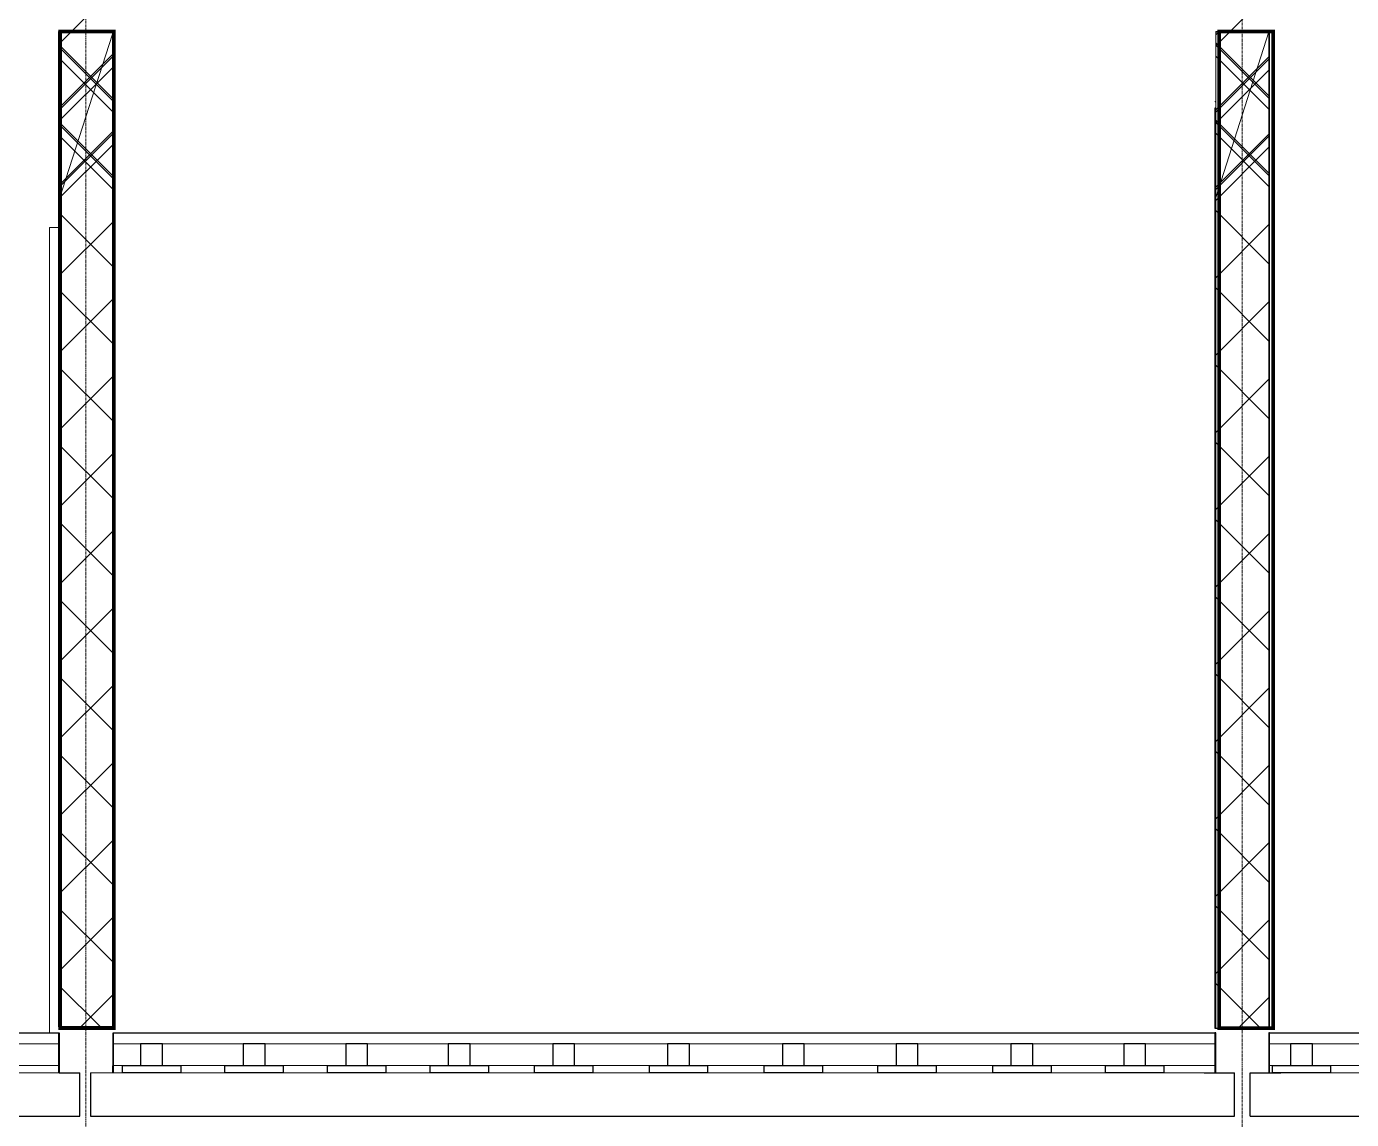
# Model space of a CAD drawing. Header units: inches. Extents: x -2431 to 214825, y 3 to 92804.
# Drawn here: x 164965 to 168603, y 14803 to 17803 of the extents above; entities that cross this region are included whole.
import ezdxf

# ---------------------------------------------------------------- set-up
doc = ezdxf.new("R2010")
doc.units = ezdxf.units.IN
doc.header["$MEASUREMENT"] = 0
doc.linetypes.add('Линия сетки', pattern=[22.225, 12.7, -3.175, 3.175, -3.175])
for name, color, linetype, lineweight in [('A-DOOR-FRAM', 250, 'Continuous', 18), ('A-WALL', 250, 'Continuous', 9), ('A-WALL-PATT', 250, 'Continuous', 25), ('S-GRID', 250, 'Continuous', 9)]:
    doc.layers.add(name, color=color, linetype=linetype, lineweight=lineweight)

msp = doc.modelspace()

# ---------------------------------------------------------------- linework, layer by layer
for p, q in [((165054.44773, 17788.99893), (165052.44773, 17788.99893)), ((165054.44773, 17788.99893), (165052.44773, 17788.99893)), ((165054.44773, 17788.99893), (165052.44773, 17788.99893)), ((165054.44773, 17788.99893), (165200.44773, 17788.99893)), ((165054.44773, 17788.99893), (165200.44773, 17788.99893)), ((165054.44773, 17788.99893), (165200.44773, 17788.99893)), ((165200.44773, 17788.99893), (165202.44773, 17788.99893)), ((165200.44773, 17788.99893), (165202.44773, 17788.99893)), ((165200.44773, 17788.99893), (165202.44773, 17788.99893)), ((168230.33062, 17788.99893), (168378.33062, 17788.99893)), ((168230.33062, 17788.99893), (168378.33062, 17788.99893)), ((168230.33062, 17788.99893), (168378.33062, 17788.99893)), ((163502.44773, 15040.74682), (165054.44773, 15040.74682)), ((163502.44773, 15040.74682), (165054.44773, 15040.74682)), ((165052.44773, 15040.74682), (165054.44773, 15040.74682)), ((165052.44773, 15040.74682), (165054.44773, 15040.74682)), ((165054.44773, 15040.74682), (165054.44773, 14930.74682)), ((165054.44773, 15040.74682), (165054.44773, 14930.74682)), ((165054.44773, 15040.74682), (165054.44773, 14930.74682)), ((165054.44773, 15040.74682), (165054.44773, 14930.74682)), ((165202.44773, 15040.74682), (168228.33062, 15040.74682)), ((165202.44773, 15040.74682), (168228.33062, 15040.74682)), ((165202.44773, 15040.74682), (165202.44773, 14930.74682)), ((165202.44773, 15040.74682), (165202.44773, 14930.74682)), ((165202.44773, 15040.74682), (168228.33062, 15040.74682)), ((165202.44773, 15040.74682), (168228.33062, 15040.74682)), ((165202.44773, 15040.74682), (165202.44773, 14930.74682)), ((165202.44773, 15040.74682), (165202.44773, 14930.74682)), ((168228.33062, 15053.20427), (168378.33062, 15053.20427)), ((168228.33062, 15053.20427), (168378.33062, 15053.20427)), ((168376.33062, 15040.74682), (171386.15309, 15040.74682)), ((168376.33062, 15040.74682), (171386.15309, 15040.74682)), ((168378.33062, 15040.74682), (171386.15309, 15040.74682)), ((168378.33062, 15040.74682), (171386.15309, 15040.74682)), ((165338.08299, 15010.74682), (165278.08299, 15010.74682)), ((165278.08299, 15010.74682), (165278.08299, 14950.74682)), ((165338.08299, 15010.74682), (165278.08299, 15010.74682)), ((165278.08299, 15010.74682), (165278.08299, 14950.74682)), ((165338.08299, 15010.74682), (165278.08299, 15010.74682)), ((165278.08299, 15010.74682), (165278.08299, 14950.74682)), ((165338.08299, 15010.74682), (165278.08299, 15010.74682)), ((165278.08299, 15010.74682), (165278.08299, 14950.74682)), ((165338.08299, 14950.74682), (165338.08299, 15010.74682)), ((165338.08299, 14950.74682), (165338.08299, 15010.74682)), ((165338.08299, 14950.74682), (165338.08299, 15010.74682)), ((165338.08299, 14950.74682), (165338.08299, 15010.74682)), ((165619.72401, 15010.74682), (165559.72401, 15010.74682)), ((165559.72401, 15010.74682), (165559.72401, 14950.74682)), ((165619.72401, 15010.74682), (165559.72401, 15010.74682)), ((165559.72401, 15010.74682), (165559.72401, 14950.74682)), ((165619.72401, 15010.74682), (165559.72401, 15010.74682)), ((165559.72401, 15010.74682), (165559.72401, 14950.74682)), ((165619.72401, 15010.74682), (165559.72401, 15010.74682)), ((165559.72401, 15010.74682), (165559.72401, 14950.74682)), ((165619.72401, 14950.74682), (165619.72401, 15010.74682)), ((165619.72401, 14950.74682), (165619.72401, 15010.74682)), ((165619.72401, 14950.74682), (165619.72401, 15010.74682)), ((165619.72401, 14950.74682), (165619.72401, 15010.74682)), ((165901.36502, 15010.74682), (165841.36502, 15010.74682)), ((165841.36502, 15010.74682), (165841.36502, 14950.74682)), ((165901.36502, 15010.74682), (165841.36502, 15010.74682)), ((165841.36502, 15010.74682), (165841.36502, 14950.74682)), ((165901.36502, 15010.74682), (165841.36502, 15010.74682)), ((165841.36502, 15010.74682), (165841.36502, 14950.74682)), ((165901.36502, 15010.74682), (165841.36502, 15010.74682)), ((165841.36502, 15010.74682), (165841.36502, 14950.74682)), ((165901.36502, 14950.74682), (165901.36502, 15010.74682)), ((165901.36502, 14950.74682), (165901.36502, 15010.74682)), ((165901.36502, 14950.74682), (165901.36502, 15010.74682)), ((165901.36502, 14950.74682), (165901.36502, 15010.74682)), ((166183.00604, 15010.74682), (166123.00604, 15010.74682)), ((166123.00604, 15010.74682), (166123.00604, 14950.74682)), ((166183.00604, 15010.74682), (166123.00604, 15010.74682)), ((166123.00604, 15010.74682), (166123.00604, 14950.74682)), ((166183.00604, 15010.74682), (166123.00604, 15010.74682)), ((166123.00604, 15010.74682), (166123.00604, 14950.74682)), ((166183.00604, 15010.74682), (166123.00604, 15010.74682)), ((166123.00604, 15010.74682), (166123.00604, 14950.74682)), ((166183.00604, 14950.74682), (166183.00604, 15010.74682)), ((166183.00604, 14950.74682), (166183.00604, 15010.74682)), ((166183.00604, 14950.74682), (166183.00604, 15010.74682)), ((166183.00604, 14950.74682), (166183.00604, 15010.74682)), ((166469.58875, 15010.74682), (166409.58875, 15010.74682)), ((166409.58875, 15010.74682), (166409.58875, 14950.74682)), ((166469.58875, 15010.74682), (166409.58875, 15010.74682)), ((166409.58875, 15010.74682), (166409.58875, 14950.74682)), ((166469.58875, 15010.74682), (166409.58875, 15010.74682)), ((166409.58875, 15010.74682), (166409.58875, 14950.74682)), ((166469.58875, 15010.74682), (166409.58875, 15010.74682)), ((166409.58875, 15010.74682), (166409.58875, 14950.74682)), ((166469.58875, 14950.74682), (166469.58875, 15010.74682)), ((166469.58875, 14950.74682), (166469.58875, 15010.74682)), ((166469.58875, 14950.74682), (166469.58875, 15010.74682)), ((166469.58875, 14950.74682), (166469.58875, 15010.74682)), ((166785.08875, 15010.74682), (166725.08875, 15010.74682)), ((166725.08875, 15010.74682), (166725.08875, 14950.74682)), ((166785.08875, 15010.74682), (166725.08875, 15010.74682)), ((166725.08875, 15010.74682), (166725.08875, 14950.74682)), ((166785.08875, 15010.74682), (166725.08875, 15010.74682)), ((166725.08875, 15010.74682), (166725.08875, 14950.74682)), ((166785.08875, 15010.74682), (166725.08875, 15010.74682)), ((166725.08875, 15010.74682), (166725.08875, 14950.74682)), ((166785.08875, 14950.74682), (166785.08875, 15010.74682)), ((166785.08875, 14950.74682), (166785.08875, 15010.74682)), ((166785.08875, 14950.74682), (166785.08875, 15010.74682)), ((166785.08875, 14950.74682), (166785.08875, 15010.74682)), ((167100.58875, 15010.74682), (167040.58875, 15010.74682)), ((167040.58875, 15010.74682), (167040.58875, 14950.74682)), ((167100.58875, 15010.74682), (167040.58875, 15010.74682)), ((167040.58875, 15010.74682), (167040.58875, 14950.74682)), ((167100.58875, 15010.74682), (167040.58875, 15010.74682)), ((167040.58875, 15010.74682), (167040.58875, 14950.74682)), ((167100.58875, 15010.74682), (167040.58875, 15010.74682)), ((167040.58875, 15010.74682), (167040.58875, 14950.74682)), ((167100.58875, 14950.74682), (167100.58875, 15010.74682)), ((167100.58875, 14950.74682), (167100.58875, 15010.74682)), ((167100.58875, 14950.74682), (167100.58875, 15010.74682)), ((167100.58875, 14950.74682), (167100.58875, 15010.74682)), ((167412.57437, 15010.74682), (167352.57437, 15010.74682)), ((167352.57437, 15010.74682), (167352.57437, 14950.74682)), ((167412.57437, 15010.74682), (167352.57437, 15010.74682)), ((167352.57437, 15010.74682), (167352.57437, 14950.74682)), ((167412.57437, 15010.74682), (167352.57437, 15010.74682)), ((167352.57437, 15010.74682), (167352.57437, 14950.74682)), ((167412.57437, 15010.74682), (167352.57437, 15010.74682)), ((167352.57437, 15010.74682), (167352.57437, 14950.74682)), ((167412.57437, 14950.74682), (167412.57437, 15010.74682)), ((167412.57437, 14950.74682), (167412.57437, 15010.74682)), ((167412.57437, 14950.74682), (167412.57437, 15010.74682)), ((167412.57437, 14950.74682), (167412.57437, 15010.74682)), ((167728.07437, 15010.74682), (167668.07437, 15010.74682)), ((167668.07437, 15010.74682), (167668.07437, 14950.74682)), ((167728.07437, 15010.74682), (167668.07437, 15010.74682)), ((167668.07437, 15010.74682), (167668.07437, 14950.74682)), ((167728.07437, 15010.74682), (167668.07437, 15010.74682)), ((167668.07437, 15010.74682), (167668.07437, 14950.74682)), ((167728.07437, 15010.74682), (167668.07437, 15010.74682)), ((167668.07437, 15010.74682), (167668.07437, 14950.74682)), ((167728.07437, 14950.74682), (167728.07437, 15010.74682)), ((167728.07437, 14950.74682), (167728.07437, 15010.74682)), ((167728.07437, 14950.74682), (167728.07437, 15010.74682)), ((167728.07437, 14950.74682), (167728.07437, 15010.74682)), ((168037.69634, 15010.74682), (167977.69634, 15010.74682)), ((167977.69634, 15010.74682), (167977.69634, 14950.74682)), ((168037.69634, 15010.74682), (167977.69634, 15010.74682)), ((167977.69634, 15010.74682), (167977.69634, 14950.74682)), ((168037.69634, 14950.74682), (168037.69634, 15010.74682)), ((168037.69634, 14950.74682), (168037.69634, 15010.74682)), ((168495.90546, 15010.74682), (168435.90546, 15010.74682)), ((168435.90546, 15010.74682), (168435.90546, 14950.74682)), ((168495.90546, 15010.74682), (168435.90546, 15010.74682)), ((168435.90546, 15010.74682), (168435.90546, 14950.74682)), ((168495.90546, 15010.74682), (168435.90546, 15010.74682)), ((168435.90546, 15010.74682), (168435.90546, 14950.74682)), ((168495.90546, 15010.74682), (168435.90546, 15010.74682)), ((168435.90546, 15010.74682), (168435.90546, 14950.74682)), ((168495.90546, 14950.74682), (168495.90546, 15010.74682)), ((168495.90546, 14950.74682), (168495.90546, 15010.74682)), ((168495.90546, 14950.74682), (168495.90546, 15010.74682)), ((168495.90546, 14950.74682), (168495.90546, 15010.74682)), ((165054.44773, 14930.74682), (165111.03553, 14930.74682)), ((165054.44773, 14930.74682), (165111.03553, 14930.74682)), ((165111.03553, 14811.36464), (165111.03553, 14930.74682)), ((165111.03553, 14811.36464), (165111.03553, 14930.74682)), ((165140.63904, 14930.74682), (165140.63904, 14811.36464)), ((165140.63904, 14930.74682), (165140.63904, 14811.36464)), ((165202.44773, 14930.74682), (165200.44773, 14930.74682)), ((165202.44773, 14930.74682), (165200.44773, 14930.74682)), ((165228.08299, 14950.74682), (165388.08299, 14950.74682)), ((165228.08299, 14930.74682), (165228.08299, 14950.74682)), ((165228.08299, 14950.74682), (165388.08299, 14950.74682)), ((165228.08299, 14930.74682), (165228.08299, 14950.74682)), ((165228.08299, 14950.74682), (165388.08299, 14950.74682)), ((165228.08299, 14930.74682), (165228.08299, 14950.74682)), ((165228.08299, 14950.74682), (165388.08299, 14950.74682)), ((165228.08299, 14930.74682), (165228.08299, 14950.74682)), ((165388.08299, 14930.74682), (165228.08299, 14930.74682)), ((165388.08299, 14930.74682), (165228.08299, 14930.74682)), ((165388.08299, 14930.74682), (165228.08299, 14930.74682)), ((165388.08299, 14930.74682), (165228.08299, 14930.74682)), ((165278.08299, 14950.74682), (165338.08299, 14950.74682)), ((165278.08299, 14950.74682), (165338.08299, 14950.74682)), ((165278.08299, 14950.74682), (165338.08299, 14950.74682)), ((165278.08299, 14950.74682), (165338.08299, 14950.74682)), ((165388.08299, 14950.74682), (165388.08299, 14930.74682)), ((165388.08299, 14950.74682), (165388.08299, 14930.74682)), ((165388.08299, 14950.74682), (165388.08299, 14930.74682)), ((165388.08299, 14950.74682), (165388.08299, 14930.74682)), ((165509.72401, 14950.74682), (165669.72401, 14950.74682)), ((165509.72401, 14930.74682), (165509.72401, 14950.74682)), ((165509.72401, 14950.74682), (165669.72401, 14950.74682)), ((165509.72401, 14930.74682), (165509.72401, 14950.74682)), ((165509.72401, 14950.74682), (165669.72401, 14950.74682)), ((165509.72401, 14930.74682), (165509.72401, 14950.74682)), ((165509.72401, 14950.74682), (165669.72401, 14950.74682)), ((165509.72401, 14930.74682), (165509.72401, 14950.74682)), ((165669.72401, 14930.74682), (165509.72401, 14930.74682)), ((165669.72401, 14930.74682), (165509.72401, 14930.74682)), ((165669.72401, 14930.74682), (165509.72401, 14930.74682)), ((165669.72401, 14930.74682), (165509.72401, 14930.74682)), ((165559.72401, 14950.74682), (165619.72401, 14950.74682)), ((165559.72401, 14950.74682), (165619.72401, 14950.74682)), ((165559.72401, 14950.74682), (165619.72401, 14950.74682)), ((165559.72401, 14950.74682), (165619.72401, 14950.74682)), ((165669.72401, 14950.74682), (165669.72401, 14930.74682)), ((165669.72401, 14950.74682), (165669.72401, 14930.74682)), ((165669.72401, 14950.74682), (165669.72401, 14930.74682)), ((165669.72401, 14950.74682), (165669.72401, 14930.74682)), ((165791.36502, 14950.74682), (165951.36502, 14950.74682)), ((165791.36502, 14930.74682), (165791.36502, 14950.74682)), ((165791.36502, 14950.74682), (165951.36502, 14950.74682)), ((165791.36502, 14930.74682), (165791.36502, 14950.74682)), ((165791.36502, 14950.74682), (165951.36502, 14950.74682)), ((165791.36502, 14930.74682), (165791.36502, 14950.74682)), ((165791.36502, 14950.74682), (165951.36502, 14950.74682)), ((165791.36502, 14930.74682), (165791.36502, 14950.74682)), ((165951.36502, 14930.74682), (165791.36502, 14930.74682)), ((165951.36502, 14930.74682), (165791.36502, 14930.74682)), ((165951.36502, 14930.74682), (165791.36502, 14930.74682)), ((165951.36502, 14930.74682), (165791.36502, 14930.74682)), ((165841.36502, 14950.74682), (165901.36502, 14950.74682)), ((165841.36502, 14950.74682), (165901.36502, 14950.74682)), ((165841.36502, 14950.74682), (165901.36502, 14950.74682)), ((165841.36502, 14950.74682), (165901.36502, 14950.74682)), ((165951.36502, 14950.74682), (165951.36502, 14930.74682)), ((165951.36502, 14950.74682), (165951.36502, 14930.74682)), ((165951.36502, 14950.74682), (165951.36502, 14930.74682)), ((165951.36502, 14950.74682), (165951.36502, 14930.74682)), ((166073.00604, 14950.74682), (166233.00604, 14950.74682)), ((166073.00604, 14930.74682), (166073.00604, 14950.74682)), ((166073.00604, 14950.74682), (166233.00604, 14950.74682)), ((166073.00604, 14930.74682), (166073.00604, 14950.74682)), ((166073.00604, 14950.74682), (166233.00604, 14950.74682)), ((166073.00604, 14930.74682), (166073.00604, 14950.74682)), ((166073.00604, 14950.74682), (166233.00604, 14950.74682)), ((166073.00604, 14930.74682), (166073.00604, 14950.74682)), ((166233.00604, 14930.74682), (166073.00604, 14930.74682)), ((166233.00604, 14930.74682), (166073.00604, 14930.74682)), ((166233.00604, 14930.74682), (166073.00604, 14930.74682)), ((166233.00604, 14930.74682), (166073.00604, 14930.74682)), ((166123.00604, 14950.74682), (166183.00604, 14950.74682)), ((166123.00604, 14950.74682), (166183.00604, 14950.74682)), ((166123.00604, 14950.74682), (166183.00604, 14950.74682)), ((166123.00604, 14950.74682), (166183.00604, 14950.74682)), ((166233.00604, 14950.74682), (166233.00604, 14930.74682)), ((166233.00604, 14950.74682), (166233.00604, 14930.74682)), ((166233.00604, 14950.74682), (166233.00604, 14930.74682)), ((166233.00604, 14950.74682), (166233.00604, 14930.74682)), ((166359.58875, 14950.74682), (166519.58875, 14950.74682)), ((166359.58875, 14930.74682), (166359.58875, 14950.74682)), ((166359.58875, 14950.74682), (166519.58875, 14950.74682)), ((166359.58875, 14930.74682), (166359.58875, 14950.74682)), ((166359.58875, 14950.74682), (166519.58875, 14950.74682)), ((166359.58875, 14930.74682), (166359.58875, 14950.74682)), ((166359.58875, 14950.74682), (166519.58875, 14950.74682)), ((166359.58875, 14930.74682), (166359.58875, 14950.74682)), ((166519.58875, 14930.74682), (166359.58875, 14930.74682)), ((166519.58875, 14930.74682), (166359.58875, 14930.74682)), ((166519.58875, 14930.74682), (166359.58875, 14930.74682)), ((166519.58875, 14930.74682), (166359.58875, 14930.74682)), ((166409.58875, 14950.74682), (166469.58875, 14950.74682)), ((166409.58875, 14950.74682), (166469.58875, 14950.74682)), ((166409.58875, 14950.74682), (166469.58875, 14950.74682)), ((166409.58875, 14950.74682), (166469.58875, 14950.74682)), ((166519.58875, 14950.74682), (166519.58875, 14930.74682)), ((166519.58875, 14950.74682), (166519.58875, 14930.74682)), ((166519.58875, 14950.74682), (166519.58875, 14930.74682)), ((166519.58875, 14950.74682), (166519.58875, 14930.74682)), ((166675.08875, 14950.74682), (166835.08875, 14950.74682)), ((166675.08875, 14930.74682), (166675.08875, 14950.74682)), ((166675.08875, 14950.74682), (166835.08875, 14950.74682)), ((166675.08875, 14930.74682), (166675.08875, 14950.74682)), ((166675.08875, 14950.74682), (166835.08875, 14950.74682)), ((166675.08875, 14930.74682), (166675.08875, 14950.74682)), ((166675.08875, 14950.74682), (166835.08875, 14950.74682)), ((166675.08875, 14930.74682), (166675.08875, 14950.74682)), ((166835.08875, 14930.74682), (166675.08875, 14930.74682)), ((166835.08875, 14930.74682), (166675.08875, 14930.74682)), ((166835.08875, 14930.74682), (166675.08875, 14930.74682)), ((166835.08875, 14930.74682), (166675.08875, 14930.74682)), ((166725.08875, 14950.74682), (166785.08875, 14950.74682)), ((166725.08875, 14950.74682), (166785.08875, 14950.74682)), ((166725.08875, 14950.74682), (166785.08875, 14950.74682)), ((166725.08875, 14950.74682), (166785.08875, 14950.74682)), ((166835.08875, 14950.74682), (166835.08875, 14930.74682)), ((166835.08875, 14950.74682), (166835.08875, 14930.74682)), ((166835.08875, 14950.74682), (166835.08875, 14930.74682)), ((166835.08875, 14950.74682), (166835.08875, 14930.74682)), ((166990.58875, 14950.74682), (167150.58875, 14950.74682)), ((166990.58875, 14930.74682), (166990.58875, 14950.74682)), ((166990.58875, 14950.74682), (167150.58875, 14950.74682)), ((166990.58875, 14930.74682), (166990.58875, 14950.74682)), ((166990.58875, 14950.74682), (167150.58875, 14950.74682)), ((166990.58875, 14930.74682), (166990.58875, 14950.74682)), ((166990.58875, 14950.74682), (167150.58875, 14950.74682)), ((166990.58875, 14930.74682), (166990.58875, 14950.74682)), ((167150.58875, 14930.74682), (166990.58875, 14930.74682)), ((167150.58875, 14930.74682), (166990.58875, 14930.74682)), ((167150.58875, 14930.74682), (166990.58875, 14930.74682)), ((167150.58875, 14930.74682), (166990.58875, 14930.74682)), ((167040.58875, 14950.74682), (167100.58875, 14950.74682)), ((167040.58875, 14950.74682), (167100.58875, 14950.74682)), ((167040.58875, 14950.74682), (167100.58875, 14950.74682)), ((167040.58875, 14950.74682), (167100.58875, 14950.74682)), ((167150.58875, 14950.74682), (167150.58875, 14930.74682)), ((167150.58875, 14950.74682), (167150.58875, 14930.74682)), ((167150.58875, 14950.74682), (167150.58875, 14930.74682)), ((167150.58875, 14950.74682), (167150.58875, 14930.74682)), ((167302.57437, 14950.74682), (167462.57437, 14950.74682)), ((167302.57437, 14930.74682), (167302.57437, 14950.74682)), ((167302.57437, 14950.74682), (167462.57437, 14950.74682)), ((167302.57437, 14930.74682), (167302.57437, 14950.74682)), ((167302.57437, 14950.74682), (167462.57437, 14950.74682)), ((167302.57437, 14930.74682), (167302.57437, 14950.74682)), ((167302.57437, 14950.74682), (167462.57437, 14950.74682)), ((167302.57437, 14930.74682), (167302.57437, 14950.74682)), ((167462.57437, 14930.74682), (167302.57437, 14930.74682)), ((167462.57437, 14930.74682), (167302.57437, 14930.74682)), ((167462.57437, 14930.74682), (167302.57437, 14930.74682)), ((167462.57437, 14930.74682), (167302.57437, 14930.74682)), ((167352.57437, 14950.74682), (167412.57437, 14950.74682)), ((167352.57437, 14950.74682), (167412.57437, 14950.74682)), ((167352.57437, 14950.74682), (167412.57437, 14950.74682)), ((167352.57437, 14950.74682), (167412.57437, 14950.74682)), ((167462.57437, 14950.74682), (167462.57437, 14930.74682)), ((167462.57437, 14950.74682), (167462.57437, 14930.74682)), ((167462.57437, 14950.74682), (167462.57437, 14930.74682)), ((167462.57437, 14950.74682), (167462.57437, 14930.74682)), ((167618.07437, 14950.74682), (167778.07437, 14950.74682)), ((167618.07437, 14930.74682), (167618.07437, 14950.74682)), ((167618.07437, 14950.74682), (167778.07437, 14950.74682)), ((167618.07437, 14930.74682), (167618.07437, 14950.74682)), ((167618.07437, 14950.74682), (167778.07437, 14950.74682)), ((167618.07437, 14930.74682), (167618.07437, 14950.74682)), ((167618.07437, 14950.74682), (167778.07437, 14950.74682)), ((167618.07437, 14930.74682), (167618.07437, 14950.74682)), ((167778.07437, 14930.74682), (167618.07437, 14930.74682)), ((167778.07437, 14930.74682), (167618.07437, 14930.74682)), ((167778.07437, 14930.74682), (167618.07437, 14930.74682)), ((167778.07437, 14930.74682), (167618.07437, 14930.74682)), ((167668.07437, 14950.74682), (167728.07437, 14950.74682)), ((167668.07437, 14950.74682), (167728.07437, 14950.74682)), ((167668.07437, 14950.74682), (167728.07437, 14950.74682)), ((167668.07437, 14950.74682), (167728.07437, 14950.74682)), ((167778.07437, 14950.74682), (167778.07437, 14930.74682)), ((167778.07437, 14950.74682), (167778.07437, 14930.74682)), ((167778.07437, 14950.74682), (167778.07437, 14930.74682)), ((167778.07437, 14950.74682), (167778.07437, 14930.74682)), ((167927.69634, 14950.74682), (168087.69634, 14950.74682)), ((167927.69634, 14930.74682), (167927.69634, 14950.74682)), ((167927.69634, 14950.74682), (168087.69634, 14950.74682)), ((167927.69634, 14930.74682), (167927.69634, 14950.74682)), ((167927.69634, 14950.74682), (168087.69634, 14950.74682)), ((167927.69634, 14930.74682), (167927.69634, 14950.74682)), ((167927.69634, 14950.74682), (168087.69634, 14950.74682)), ((167927.69634, 14930.74682), (167927.69634, 14950.74682)), ((168087.69634, 14930.74682), (167927.69634, 14930.74682)), ((168087.69634, 14930.74682), (167927.69634, 14930.74682)), ((168087.69634, 14930.74682), (167927.69634, 14930.74682)), ((168087.69634, 14930.74682), (167927.69634, 14930.74682)), ((167977.69634, 14950.74682), (168037.69634, 14950.74682)), ((167977.69634, 14950.74682), (168037.69634, 14950.74682)), ((168087.69634, 14950.74682), (168087.69634, 14930.74682)), ((168087.69634, 14950.74682), (168087.69634, 14930.74682)), ((168087.69634, 14950.74682), (168087.69634, 14930.74682)), ((168087.69634, 14950.74682), (168087.69634, 14930.74682)), ((168198.40761, 14930.74682), (168282.16107, 14930.74682)), ((168198.40761, 14930.74682), (168282.16107, 14930.74682)), ((168282.16107, 14811.36464), (168282.16107, 14930.74682)), ((168282.16107, 14811.36464), (168282.16107, 14930.74682)), ((168325.23347, 14930.74682), (168408.98692, 14930.74682)), ((168325.23347, 14811.36464), (168325.23347, 14930.74682)), ((168325.23347, 14930.74682), (168408.98692, 14930.74682)), ((168325.23347, 14811.36464), (168325.23347, 14930.74682)), ((168385.90546, 14950.74682), (168545.90546, 14950.74682)), ((168385.90546, 14930.74682), (168385.90546, 14950.74682)), ((168385.90546, 14950.74682), (168545.90546, 14950.74682)), ((168385.90546, 14930.74682), (168385.90546, 14950.74682)), ((168385.90546, 14950.74682), (168545.90546, 14950.74682)), ((168385.90546, 14930.74682), (168385.90546, 14950.74682)), ((168385.90546, 14950.74682), (168545.90546, 14950.74682)), ((168385.90546, 14930.74682), (168385.90546, 14950.74682)), ((168545.90546, 14930.74682), (168385.90546, 14930.74682)), ((168545.90546, 14930.74682), (168385.90546, 14930.74682)), ((168545.90546, 14930.74682), (168385.90546, 14930.74682)), ((168545.90546, 14930.74682), (168385.90546, 14930.74682)), ((168435.90546, 14950.74682), (168495.90546, 14950.74682)), ((168435.90546, 14950.74682), (168495.90546, 14950.74682)), ((168435.90546, 14950.74682), (168495.90546, 14950.74682)), ((168435.90546, 14950.74682), (168495.90546, 14950.74682)), ((168545.90546, 14950.74682), (168545.90546, 14930.74682)), ((168545.90546, 14950.74682), (168545.90546, 14930.74682)), ((168545.90546, 14950.74682), (168545.90546, 14930.74682)), ((168545.90546, 14950.74682), (168545.90546, 14930.74682)), ((163448.7328, 14811.36464), (165111.03553, 14811.36464)), ((163448.7328, 14811.36464), (165111.03553, 14811.36464)), ((165140.63904, 14811.36464), (168282.16107, 14811.36464)), ((165140.63904, 14811.36464), (168282.16107, 14811.36464)), ((168325.23347, 14811.36464), (174439.57652, 14811.36464)), ((168325.23347, 14811.36464), (174439.57652, 14811.36464))]:
    msp.add_line(p, q)
at = {"lineweight": 0}
for p, q in [((163502.44773, 15010.74682), (165054.44773, 15010.74682)), ((163502.44773, 15010.74682), (165054.44773, 15010.74682)), ((163502.44773, 15010.74682), (165054.44773, 15010.74682)), ((163502.44773, 15010.74682), (165054.44773, 15010.74682)), ((165202.44773, 15010.74682), (168228.33062, 15010.74682)), ((165202.44773, 15010.74682), (168228.33062, 15010.74682)), ((165202.44773, 15010.74682), (168228.33062, 15010.74682)), ((165202.44773, 15010.74682), (168228.33062, 15010.74682)), ((168378.33062, 15010.74682), (171386.15309, 15010.74682)), ((168378.33062, 15010.74682), (171386.15309, 15010.74682)), ((168378.33062, 15010.74682), (171386.15309, 15010.74682)), ((168378.33062, 15010.74682), (171386.15309, 15010.74682)), ((163500.44773, 14950.74682), (165054.44773, 14950.74682)), ((163500.44773, 14950.74682), (165054.44773, 14950.74682)), ((163500.44773, 14950.74682), (165054.44773, 14950.74682)), ((163500.44773, 14950.74682), (165054.44773, 14950.74682)), ((163502.44773, 14930.74682), (165054.44773, 14930.74682)), ((163502.44773, 14930.74682), (165054.44773, 14930.74682)), ((163502.44773, 14930.74682), (165054.44773, 14930.74682)), ((163502.44773, 14930.74682), (165054.44773, 14930.74682)), ((165140.63904, 14930.74682), (168228.33062, 14930.74682)), ((165140.63904, 14930.74682), (168228.33062, 14930.74682)), ((165202.44773, 14950.74682), (168230.33062, 14950.74682)), ((165202.44773, 14950.74682), (168230.33062, 14950.74682)), ((165202.44773, 14950.74682), (168230.33062, 14950.74682)), ((165202.44773, 14950.74682), (168230.33062, 14950.74682)), ((165202.44773, 14930.74682), (168228.33062, 14930.74682)), ((165202.44773, 14930.74682), (168228.33062, 14930.74682)), ((168378.33062, 14950.74682), (171388.15309, 14950.74682)), ((168378.33062, 14950.74682), (171388.15309, 14950.74682)), ((168378.33062, 14950.74682), (171388.15309, 14950.74682)), ((168378.33062, 14950.74682), (171388.15309, 14950.74682)), ((168378.33062, 14930.74682), (171386.15309, 14930.74682)), ((168378.33062, 14930.74682), (171386.15309, 14930.74682)), ((168378.33062, 14930.74682), (171386.15309, 14930.74682)), ((168378.33062, 14930.74682), (171386.15309, 14930.74682))]:
    msp.add_line(p, q, dxfattribs=at)
at = {"const_width": 10}
for points in [[(165204.77904, 15053.03327), (165056.77904, 15053.03327), (165056.77904, 17788.82794), (165204.77904, 17788.82794), (165204.77904, 15053.03327)], [(168387.88311, 15053.03327), (168239.88311, 15053.03327), (168239.88311, 17788.82794), (168387.88311, 17788.82794), (168387.88311, 15053.03327)]]:
    msp.add_lwpolyline(points, dxfattribs=at)
at = {"layer": 'A-DOOR-FRAM', "lineweight": 9}
for p, q in [((165027.44773, 15040.74682), (165027.44773, 17250.74682)), ((165027.44773, 17250.74682), (165052.44773, 17250.74682)), ((165027.44773, 15040.74682), (165027.44773, 17250.74682)), ((165027.44773, 17250.74682), (165052.44773, 17250.74682))]:
    msp.add_line(p, q, dxfattribs=at)
at = {"layer": 'A-WALL', "lineweight": 25}
for p, q in [((165052.44773, 17788.99893), (165052.44773, 15056.89904)), ((165052.44773, 17788.99893), (165052.44773, 15056.89904)), ((165052.44773, 17788.99893), (165052.44773, 15940.74682)), ((165052.44773, 17788.99893), (165052.44773, 15056.89904)), ((165052.44773, 17788.99893), (165052.44773, 15056.89904)), ((165052.44773, 17788.99893), (165052.44773, 15056.89904)), ((165052.44773, 17788.99893), (165052.44773, 15940.74682)), ((165052.44773, 17788.99893), (165052.44773, 15056.89904)), ((165202.44773, 15056.89904), (165202.44773, 17788.99893)), ((165202.44773, 15056.89904), (165202.44773, 17788.99893)), ((165202.44773, 15940.74682), (165202.44773, 17788.99893)), ((165202.44773, 15056.89904), (165202.44773, 17788.99893)), ((165202.44773, 15056.89904), (165202.44773, 17788.99893)), ((165202.44773, 15056.89904), (165202.44773, 17788.99893)), ((165202.44773, 15940.74682), (165202.44773, 17788.99893)), ((165202.44773, 15056.89904), (165202.44773, 17788.99893)), ((168378.33062, 15053.20427), (168378.33062, 17788.99893)), ((168378.33062, 15053.20427), (168378.33062, 17788.99893)), ((168378.33062, 15940.74682), (168378.33062, 17788.99893)), ((168378.33062, 15053.20427), (168378.33062, 17788.99893)), ((168378.33062, 15053.20427), (168378.33062, 17788.99893)), ((168378.33062, 15053.20427), (168378.33062, 17788.99893)), ((168378.33062, 15940.74682), (168378.33062, 17788.99893)), ((168378.33062, 15053.20427), (168378.33062, 17788.99893)), ((168228.33062, 17578.33928), (168228.33062, 15053.20427)), ((168228.33062, 17578.33928), (168228.33062, 15053.20427)), ((168228.33062, 17578.33928), (168228.33062, 15940.74682)), ((168228.33062, 17578.33928), (168228.33062, 15053.20427)), ((168228.33062, 17578.33928), (168228.33062, 15053.20427)), ((168228.33062, 17578.33928), (168228.33062, 15053.20427)), ((168228.33062, 17578.33928), (168228.33062, 15940.74682)), ((168228.33062, 17578.33928), (168228.33062, 15053.20427)), ((165202.44773, 15056.89904), (165052.44773, 15056.89904)), ((165202.44773, 15056.89904), (165052.44773, 15056.89904)), ((165052.44773, 15040.74682), (165052.44773, 14930.74682)), ((165052.44773, 15040.74682), (165052.44773, 14930.74682)), ((165052.44773, 15040.74682), (165052.44773, 14930.74682)), ((165052.44773, 15040.74682), (165052.44773, 14930.74682)), ((165052.44773, 15040.74682), (165052.44773, 14930.74682)), ((165052.44773, 15040.74682), (165052.44773, 14930.74682)), ((165202.44773, 14930.74682), (165202.44773, 15040.74682)), ((165202.44773, 14930.74682), (165202.44773, 15040.74682)), ((165202.44773, 14930.74682), (165202.44773, 15040.74682)), ((165202.44773, 14930.74682), (165202.44773, 15040.74682)), ((165202.44773, 14930.74682), (165202.44773, 15040.74682)), ((165202.44773, 14930.74682), (165202.44773, 15040.74682)), ((168230.33062, 15040.74682), (168228.33062, 15040.74682)), ((168228.33062, 15040.74682), (168228.33062, 14930.74682)), ((168228.33062, 15040.74682), (168228.33062, 14930.74682)), ((168228.33062, 15040.74682), (168228.33062, 14930.74682)), ((168230.33062, 15040.74682), (168228.33062, 15040.74682)), ((168228.33062, 15040.74682), (168228.33062, 14930.74682)), ((168228.33062, 15040.74682), (168228.33062, 14930.74682)), ((168228.33062, 15040.74682), (168228.33062, 14930.74682)), ((168378.33062, 15040.74682), (168376.33062, 15040.74682)), ((168378.33062, 15040.74682), (168376.33062, 15040.74682)), ((168378.33062, 14930.74682), (168378.33062, 15040.74682)), ((168378.33062, 14930.74682), (168378.33062, 15040.74682)), ((168378.33062, 14930.74682), (168378.33062, 15040.74682)), ((168378.33062, 14930.74682), (168378.33062, 15040.74682)), ((168378.33062, 14930.74682), (168378.33062, 15040.74682)), ((168378.33062, 14930.74682), (168378.33062, 15040.74682))]:
    msp.add_line(p, q, dxfattribs=at)
at = {"layer": 'A-WALL'}
for p, q in [((165054.44773, 17791.80275), (165054.44773, 15056.89904)), ((165054.44773, 17791.80275), (165054.44773, 15940.74682)), ((165054.44773, 17791.80275), (165054.44773, 15056.89904)), ((165054.44773, 17791.80275), (165054.44773, 15940.74682)), ((165054.44773, 17788.99893), (165054.44773, 15056.89904)), ((165054.44773, 17788.99893), (165054.44773, 15056.89904)), ((165200.44773, 17788.99893), (165200.44773, 15056.89904)), ((165200.44773, 17788.99893), (165200.44773, 15056.89904)), ((165200.44773, 17788.99893), (165200.44773, 15940.74682)), ((165200.44773, 17788.99893), (165200.44773, 15056.89904)), ((165200.44773, 17788.99893), (165200.44773, 15056.89904)), ((165200.44773, 17788.99893), (165200.44773, 15056.89904)), ((165200.44773, 17788.99893), (165200.44773, 15940.74682)), ((165200.44773, 17788.99893), (165200.44773, 15056.89904)), ((168230.33062, 17788.99893), (168230.33062, 15053.20427)), ((168230.33062, 17788.99893), (168230.33062, 15053.20427)), ((168230.33062, 17788.99893), (168230.33062, 15940.74682)), ((168230.33062, 17788.99893), (168230.33062, 15053.20427)), ((168230.33062, 17788.99893), (168230.33062, 15053.20427)), ((168230.33062, 17788.99893), (168230.33062, 15053.20427)), ((168230.33062, 17788.99893), (168230.33062, 15940.74682)), ((168230.33062, 17788.99893), (168230.33062, 15053.20427)), ((168376.33062, 17788.99893), (168376.33062, 15053.20427)), ((168376.33062, 17788.99893), (168376.33062, 15053.20427)), ((168376.33062, 17788.99893), (168376.33062, 15940.74682)), ((168376.33062, 17788.99893), (168376.33062, 15053.20427)), ((168376.33062, 17788.99893), (168376.33062, 15053.20427)), ((168376.33062, 17788.99893), (168376.33062, 15053.20427)), ((168376.33062, 17788.99893), (168376.33062, 15940.74682)), ((168376.33062, 17788.99893), (168376.33062, 15053.20427)), ((165054.44773, 15040.74682), (165054.44773, 14930.74682)), ((165054.44773, 15040.74682), (165054.44773, 14930.74682)), ((165054.44773, 15040.74682), (165054.44773, 14930.74682)), ((165054.44773, 15040.74682), (165054.44773, 14930.74682)), ((165054.44773, 15040.74682), (165054.44773, 14930.74682)), ((165054.44773, 15040.74682), (165054.44773, 14930.74682)), ((168230.33062, 15040.74682), (168230.33062, 14930.74682)), ((168230.33062, 15040.74682), (168230.33062, 14930.74682)), ((168230.33062, 15040.74682), (168230.33062, 14930.74682)), ((168230.33062, 15040.74682), (168230.33062, 14930.74682)), ((168230.33062, 15040.74682), (168230.33062, 14930.74682)), ((168230.33062, 15040.74682), (168230.33062, 14930.74682)), ((168376.33062, 15040.74682), (168376.33062, 14930.74682)), ((168376.33062, 15040.74682), (168376.33062, 14930.74682)), ((168376.33062, 15040.74682), (168376.33062, 14930.74682)), ((168376.33062, 15040.74682), (168376.33062, 14930.74682)), ((168376.33062, 15040.74682), (168376.33062, 14930.74682)), ((168376.33062, 15040.74682), (168376.33062, 14930.74682)), ((165200.44773, 14948.82244), (165200.44773, 14930.74682)), ((165200.44773, 14948.82244), (165200.44773, 14930.74682)), ((165200.44773, 14948.82244), (165200.44773, 14930.74682)), ((165200.44773, 14948.82244), (165200.44773, 14930.74682))]:
    msp.add_line(p, q, dxfattribs=at)
at = {"layer": 'A-WALL-PATT', "linetype": 'Continuous', "lineweight": 9}
for p, q in [((165054.44773, 17755.40665), (165200.44773, 17901.40665)), ((165054.44773, 17755.40665), (165200.44773, 17901.40665)), ((168230.33062, 17749.30903), (168376.33062, 17895.30903)), ((168230.33062, 17749.30903), (168376.33062, 17895.30903)), ((165200.44773, 17781.60217), (165054.44773, 17327.60217)), ((165200.44773, 17781.60217), (165054.44773, 17327.60217)), ((168230.33062, 17785.70513), (168233.62443, 17788.99893)), ((168230.33062, 17779.46055), (168239.86901, 17788.99893)), ((168230.33062, 17785.70513), (168233.62443, 17788.99893)), ((168230.33062, 17779.46055), (168239.86901, 17788.99893)), ((168230.33062, 17785.70513), (168233.62443, 17788.99893)), ((168230.33062, 17779.46055), (168239.86901, 17788.99893)), ((168376.33062, 17787.69979), (168230.33062, 17333.69979)), ((168376.33062, 17787.69979), (168230.33062, 17333.69979)), ((168376.33062, 17611.96386), (168230.33062, 17757.96386)), ((168376.33062, 17611.96386), (168230.33062, 17757.96386)), ((168376.33062, 17611.96386), (168230.33062, 17757.96386)), ((165052.44773, 17721.08284), (165054.44773, 17723.08284)), ((165052.44773, 17721.08284), (165054.44773, 17723.08284)), ((165052.44773, 17721.08284), (165054.44773, 17723.08284)), ((165200.44773, 17605.86624), (165054.44773, 17751.86624)), ((165200.44773, 17605.86624), (165054.44773, 17751.86624)), ((165200.44773, 17605.86624), (165054.44773, 17751.86624)), ((165200.44773, 17599.62166), (165054.44773, 17745.62166)), ((165200.44773, 17599.62166), (165054.44773, 17745.62166)), ((165200.44773, 17599.62166), (165054.44773, 17745.62166)), ((165054.44773, 17579.67072), (165200.44773, 17725.67072)), ((165054.44773, 17579.67072), (165200.44773, 17725.67072)), ((165054.44773, 17579.67072), (165200.44773, 17725.67072)), ((168376.33062, 17605.71928), (168230.33062, 17751.71928)), ((168376.33062, 17605.71928), (168230.33062, 17751.71928)), ((168376.33062, 17605.71928), (168230.33062, 17751.71928)), ((168376.33062, 17575.56776), (168230.33062, 17721.56776)), ((168376.33062, 17575.56776), (168230.33062, 17721.56776)), ((168376.33062, 17743.70534), (168378.33062, 17745.70534)), ((168376.33062, 17743.70534), (168378.33062, 17745.70534)), ((168376.33062, 17726.33928), (168378.33062, 17728.33928)), ((168376.33062, 17726.33928), (168378.33062, 17728.33928)), ((168376.33062, 17726.33928), (168378.33062, 17728.33928)), ((165054.44773, 17573.42614), (165200.44773, 17719.42614)), ((165054.44773, 17573.42614), (165200.44773, 17719.42614)), ((165054.44773, 17573.42614), (165200.44773, 17719.42614)), ((165200.44773, 17569.47014), (165054.44773, 17715.47014)), ((165200.44773, 17569.47014), (165054.44773, 17715.47014)), ((165054.44773, 17543.27462), (165200.44773, 17689.27462)), ((165054.44773, 17543.27462), (165200.44773, 17689.27462)), ((168230.33062, 17573.5731), (168376.33062, 17719.5731)), ((168230.33062, 17573.5731), (168376.33062, 17719.5731)), ((168230.33062, 17573.5731), (168376.33062, 17719.5731)), ((168230.33062, 17567.32852), (168376.33062, 17713.32852)), ((168230.33062, 17567.32852), (168376.33062, 17713.32852)), ((168230.33062, 17567.32852), (168376.33062, 17713.32852)), ((168230.33062, 17537.177), (168376.33062, 17683.177)), ((168230.33062, 17537.177), (168376.33062, 17683.177)), ((168376.33062, 17646.59968), (168378.33062, 17648.59968)), ((168376.33062, 17646.59968), (168378.33062, 17648.59968)), ((168376.33062, 17646.59968), (168378.33062, 17648.59968)), ((168376.33062, 17621.81099), (168378.33062, 17623.81099)), ((168376.33062, 17621.81099), (168378.33062, 17623.81099)), ((165200.44773, 17585.1885), (165202.44773, 17587.1885)), ((165200.44773, 17585.1885), (165202.44773, 17587.1885)), ((168228.33062, 17595.70534), (168230.33062, 17597.70534)), ((168228.33062, 17595.70534), (168230.33062, 17597.70534)), ((168228.33062, 17578.33928), (168230.33062, 17580.33928)), ((168228.33062, 17578.33928), (168230.33062, 17580.33928)), ((168228.33062, 17578.33928), (168230.33062, 17580.33928)), ((168376.33062, 17604.44494), (168378.33062, 17606.44494)), ((168376.33062, 17604.44494), (168378.33062, 17606.44494)), ((168376.33062, 17604.44494), (168378.33062, 17606.44494)), ((165200.44773, 17393.73421), (165054.44773, 17539.73421)), ((165200.44773, 17393.73421), (165054.44773, 17539.73421)), ((165200.44773, 17567.82244), (165202.44773, 17569.82244)), ((165200.44773, 17567.82244), (165202.44773, 17569.82244)), ((165200.44773, 17567.82244), (165202.44773, 17569.82244)), ((168376.33062, 17399.83183), (168230.33062, 17545.83183)), ((168376.33062, 17399.83183), (168230.33062, 17545.83183)), ((168376.33062, 17393.58724), (168230.33062, 17539.58724)), ((168376.33062, 17393.58724), (168230.33062, 17539.58724)), ((165200.44773, 17387.48962), (165054.44773, 17533.48962)), ((165200.44773, 17387.48962), (165054.44773, 17533.48962)), ((165054.44773, 17367.53869), (165200.44773, 17513.53869)), ((165054.44773, 17367.53869), (165200.44773, 17513.53869)), ((165054.44773, 17361.2941), (165200.44773, 17507.2941)), ((165054.44773, 17361.2941), (165200.44773, 17507.2941)), ((165200.44773, 17357.3381), (165054.44773, 17503.3381)), ((165200.44773, 17357.3381), (165054.44773, 17503.3381)), ((168376.33062, 17363.43573), (168230.33062, 17509.43573)), ((168376.33062, 17363.43573), (168230.33062, 17509.43573)), ((168230.33062, 17361.44106), (168376.33062, 17507.44106)), ((168230.33062, 17361.44106), (168376.33062, 17507.44106)), ((168376.33062, 17524.70534), (168378.33062, 17526.70534)), ((168376.33062, 17524.70534), (168378.33062, 17526.70534)), ((168376.33062, 17524.70534), (168378.33062, 17526.70534)), ((165054.44773, 17331.14258), (165200.44773, 17477.14258)), ((165054.44773, 17331.14258), (165200.44773, 17477.14258)), ((165200.44773, 17488.08284), (165202.44773, 17490.08284)), ((165200.44773, 17488.08284), (165202.44773, 17490.08284)), ((165200.44773, 17488.08284), (165202.44773, 17490.08284)), ((165200.44773, 17463.29416), (165202.44773, 17465.29416)), ((165200.44773, 17463.29416), (165202.44773, 17465.29416)), ((168228.33062, 17498.59968), (168230.33062, 17500.59968)), ((168228.33062, 17498.59968), (168230.33062, 17500.59968)), ((168228.33062, 17498.59968), (168230.33062, 17500.59968)), ((168228.33062, 17473.81099), (168230.33062, 17475.81099)), ((168228.33062, 17473.81099), (168230.33062, 17475.81099)), ((168230.33062, 17355.19648), (168376.33062, 17501.19648)), ((168230.33062, 17355.19648), (168376.33062, 17501.19648)), ((168230.33062, 17325.04496), (168376.33062, 17471.04496)), ((168230.33062, 17325.04496), (168376.33062, 17471.04496)), ((165052.44773, 17437.1885), (165054.44773, 17439.1885)), ((165052.44773, 17437.1885), (165054.44773, 17439.1885)), ((165200.44773, 17445.9281), (165202.44773, 17447.9281)), ((165200.44773, 17445.9281), (165202.44773, 17447.9281)), ((165200.44773, 17445.9281), (165202.44773, 17447.9281)), ((168228.33062, 17456.44494), (168230.33062, 17458.44494)), ((168228.33062, 17456.44494), (168230.33062, 17458.44494)), ((168228.33062, 17456.44494), (168230.33062, 17458.44494)), ((165200.44773, 17366.1885), (165202.44773, 17368.1885)), ((165200.44773, 17366.1885), (165202.44773, 17368.1885)), ((168228.33062, 17376.70534), (168230.33062, 17378.70534)), ((168228.33062, 17376.70534), (168230.33062, 17378.70534)), ((165052.44773, 17340.08284), (165054.44773, 17342.08284)), ((165052.44773, 17340.08284), (165054.44773, 17342.08284)), ((165052.44773, 17315.29416), (165054.44773, 17317.29416)), ((165052.44773, 17315.29416), (165054.44773, 17317.29416)), ((165200.44773, 17145.20607), (165054.44773, 17291.20607)), ((165200.44773, 17145.20607), (165054.44773, 17291.20607)), ((168376.33062, 17151.30369), (168230.33062, 17297.30369)), ((168376.33062, 17151.30369), (168230.33062, 17297.30369)), ((165054.44773, 17119.01055), (165200.44773, 17265.01055)), ((165054.44773, 17119.01055), (165200.44773, 17265.01055)), ((168230.33062, 17112.91293), (168376.33062, 17258.91293)), ((168230.33062, 17112.91293), (168376.33062, 17258.91293)), ((168376.33062, 17240.81099), (168378.33062, 17242.81099)), ((168376.33062, 17240.81099), (168378.33062, 17242.81099)), ((168376.33062, 17118.91665), (168378.33062, 17120.91665)), ((168376.33062, 17118.91665), (168378.33062, 17120.91665)), ((165200.44773, 16933.07404), (165054.44773, 17079.07404)), ((165200.44773, 16933.07404), (165054.44773, 17079.07404)), ((165200.44773, 17082.29416), (165202.44773, 17084.29416)), ((165200.44773, 17082.29416), (165202.44773, 17084.29416)), ((168228.33062, 17092.81099), (168230.33062, 17094.81099)), ((168228.33062, 17092.81099), (168230.33062, 17094.81099)), ((168376.33062, 16939.17166), (168230.33062, 17085.17166)), ((168376.33062, 16939.17166), (168230.33062, 17085.17166)), ((165054.44773, 16906.87851), (165200.44773, 17052.87851)), ((165054.44773, 16906.87851), (165200.44773, 17052.87851)), ((168230.33062, 16900.78089), (168376.33062, 17046.78089)), ((168230.33062, 16900.78089), (168376.33062, 17046.78089)), ((165200.44773, 16960.39981), (165202.44773, 16962.39981)), ((165200.44773, 16960.39981), (165202.44773, 16962.39981)), ((168228.33062, 16970.91665), (168230.33062, 16972.91665)), ((168228.33062, 16970.91665), (168230.33062, 16972.91665)), ((165052.44773, 16934.29416), (165054.44773, 16936.29416)), ((165052.44773, 16934.29416), (165054.44773, 16936.29416)), ((165200.44773, 16720.942), (165054.44773, 16866.942)), ((165200.44773, 16720.942), (165054.44773, 16866.942)), ((168376.33062, 16727.03962), (168230.33062, 16873.03962)), ((168376.33062, 16727.03962), (168230.33062, 16873.03962)), ((165052.44773, 16812.39981), (165054.44773, 16814.39981)), ((165052.44773, 16812.39981), (165054.44773, 16814.39981)), ((165054.44773, 16694.74648), (165200.44773, 16840.74648)), ((165054.44773, 16694.74648), (165200.44773, 16840.74648)), ((168230.33062, 16688.64886), (168376.33062, 16834.64886)), ((168230.33062, 16688.64886), (168376.33062, 16834.64886)), ((168376.33062, 16737.91665), (168378.33062, 16739.91665)), ((168376.33062, 16737.91665), (168378.33062, 16739.91665)), ((165200.44773, 16508.80997), (165054.44773, 16654.80997)), ((165200.44773, 16508.80997), (165054.44773, 16654.80997)), ((165054.44773, 16482.61445), (165200.44773, 16628.61445)), ((165054.44773, 16482.61445), (165200.44773, 16628.61445)), ((168376.33062, 16514.90759), (168230.33062, 16660.90759)), ((168376.33062, 16514.90759), (168230.33062, 16660.90759)), ((168230.33062, 16476.51682), (168376.33062, 16622.51682)), ((168230.33062, 16476.51682), (168376.33062, 16622.51682)), ((168376.33062, 16616.02231), (168378.33062, 16618.02231)), ((168376.33062, 16616.02231), (168378.33062, 16618.02231)), ((165200.44773, 16579.39981), (165202.44773, 16581.39981)), ((165200.44773, 16579.39981), (165202.44773, 16581.39981)), ((168228.33062, 16589.91665), (168230.33062, 16591.91665)), ((168228.33062, 16589.91665), (168230.33062, 16591.91665)), ((165200.44773, 16457.50547), (165202.44773, 16459.50547)), ((165200.44773, 16457.50547), (165202.44773, 16459.50547)), ((168228.33062, 16468.02231), (168230.33062, 16470.02231)), ((168228.33062, 16468.02231), (168230.33062, 16470.02231)), ((168376.33062, 16302.77555), (168230.33062, 16448.77555)), ((168376.33062, 16302.77555), (168230.33062, 16448.77555)), ((165052.44773, 16431.39981), (165054.44773, 16433.39981)), ((165052.44773, 16431.39981), (165054.44773, 16433.39981)), ((165200.44773, 16296.67793), (165054.44773, 16442.67793)), ((165200.44773, 16296.67793), (165054.44773, 16442.67793)), ((165054.44773, 16270.48241), (165200.44773, 16416.48241)), ((165054.44773, 16270.48241), (165200.44773, 16416.48241)), ((168230.33062, 16264.38479), (168376.33062, 16410.38479)), ((168230.33062, 16264.38479), (168376.33062, 16410.38479)), ((165052.44773, 16309.50547), (165054.44773, 16311.50547)), ((165052.44773, 16309.50547), (165054.44773, 16311.50547)), ((165200.44773, 16084.5459), (165054.44773, 16230.5459)), ((165200.44773, 16084.5459), (165054.44773, 16230.5459)), ((168376.33062, 16090.64352), (168230.33062, 16236.64352)), ((168376.33062, 16090.64352), (168230.33062, 16236.64352)), ((168376.33062, 16235.02231), (168378.33062, 16237.02231)), ((168376.33062, 16235.02231), (168378.33062, 16237.02231)), ((165054.44773, 16058.35038), (165200.44773, 16204.35038)), ((165054.44773, 16058.35038), (165200.44773, 16204.35038)), ((168230.33062, 16052.25276), (168376.33062, 16198.25276)), ((168230.33062, 16052.25276), (168376.33062, 16198.25276)), ((168228.33062, 16087.02231), (168230.33062, 16089.02231)), ((168228.33062, 16087.02231), (168230.33062, 16089.02231)), ((168376.33062, 16113.12797), (168378.33062, 16115.12797)), ((168376.33062, 16113.12797), (168378.33062, 16115.12797)), ((165200.44773, 16076.50547), (165202.44773, 16078.50547)), ((165200.44773, 16076.50547), (165202.44773, 16078.50547)), ((165200.44773, 15872.41386), (165054.44773, 16018.41386)), ((165200.44773, 15872.41386), (165054.44773, 16018.41386)), ((168376.33062, 15878.51149), (168230.33062, 16024.51149)), ((168376.33062, 15878.51149), (168230.33062, 16024.51149)), ((165054.44773, 15846.21834), (165200.44773, 15992.21834)), ((165054.44773, 15846.21834), (165200.44773, 15992.21834)), ((168230.33062, 15840.12072), (168376.33062, 15986.12072)), ((168230.33062, 15840.12072), (168376.33062, 15986.12072)), ((165200.44773, 15954.61113), (165202.44773, 15956.61113)), ((165200.44773, 15954.61113), (165202.44773, 15956.61113)), ((168228.33062, 15965.12797), (168230.33062, 15967.12797)), ((168228.33062, 15965.12797), (168230.33062, 15967.12797)), ((165052.44773, 15928.50547), (165054.44773, 15930.50547)), ((165052.44773, 15928.50547), (165054.44773, 15930.50547)), ((165052.44773, 15806.61113), (165054.44773, 15808.61113)), ((165052.44773, 15806.61113), (165054.44773, 15808.61113)), ((165200.44773, 15660.28183), (165054.44773, 15806.28183)), ((165200.44773, 15660.28183), (165054.44773, 15806.28183)), ((168376.33062, 15666.37945), (168230.33062, 15812.37945)), ((168376.33062, 15666.37945), (168230.33062, 15812.37945)), ((165054.44773, 15634.08631), (165200.44773, 15780.08631)), ((165054.44773, 15634.08631), (165200.44773, 15780.08631)), ((168230.33062, 15627.98869), (168376.33062, 15773.98869)), ((168230.33062, 15627.98869), (168376.33062, 15773.98869)), ((168376.33062, 15732.12797), (168378.33062, 15734.12797)), ((168376.33062, 15732.12797), (168378.33062, 15734.12797)), ((168376.33062, 15610.23362), (168378.33062, 15612.23362)), ((168376.33062, 15610.23362), (168378.33062, 15612.23362)), ((165200.44773, 15448.1498), (165054.44773, 15594.1498)), ((165200.44773, 15448.1498), (165054.44773, 15594.1498)), ((165200.44773, 15573.61113), (165202.44773, 15575.61113)), ((165200.44773, 15573.61113), (165202.44773, 15575.61113)), ((168228.33062, 15584.12797), (168230.33062, 15586.12797)), ((168228.33062, 15584.12797), (168230.33062, 15586.12797)), ((168376.33062, 15454.24742), (168230.33062, 15600.24742)), ((168376.33062, 15454.24742), (168230.33062, 15600.24742)), ((165054.44773, 15421.95427), (165200.44773, 15567.95427)), ((165054.44773, 15421.95427), (165200.44773, 15567.95427)), ((168230.33062, 15415.85665), (168376.33062, 15561.85665)), ((168230.33062, 15415.85665), (168376.33062, 15561.85665)), ((168228.33062, 15462.23362), (168230.33062, 15464.23362)), ((168228.33062, 15462.23362), (168230.33062, 15464.23362)), ((165052.44773, 15425.61113), (165054.44773, 15427.61113)), ((165052.44773, 15425.61113), (165054.44773, 15427.61113)), ((165200.44773, 15451.71679), (165202.44773, 15453.71679)), ((165200.44773, 15451.71679), (165202.44773, 15453.71679)), ((165200.44773, 15236.01776), (165054.44773, 15382.01776)), ((165200.44773, 15236.01776), (165054.44773, 15382.01776)), ((165054.44773, 15209.82224), (165200.44773, 15355.82224)), ((165054.44773, 15209.82224), (165200.44773, 15355.82224)), ((168376.33062, 15242.11538), (168230.33062, 15388.11538)), ((168376.33062, 15242.11538), (168230.33062, 15388.11538)), ((168230.33062, 15203.72462), (168376.33062, 15349.72462)), ((168230.33062, 15203.72462), (168376.33062, 15349.72462)), ((165052.44773, 15303.71679), (165054.44773, 15305.71679)), ((165052.44773, 15303.71679), (165054.44773, 15305.71679)), ((168376.33062, 15229.23362), (168378.33062, 15231.23362)), ((168376.33062, 15229.23362), (168378.33062, 15231.23362)), ((168353.1097, 15053.20427), (168230.33062, 15175.98335)), ((168353.1097, 15053.20427), (168230.33062, 15175.98335)), ((165167.43442, 15056.89904), (165054.44773, 15169.88573)), ((165167.43442, 15056.89904), (165054.44773, 15169.88573)), ((165113.65656, 15056.89904), (165200.44773, 15143.69021)), ((165113.65656, 15056.89904), (165200.44773, 15143.69021)), ((168291.94231, 15053.20427), (168376.33062, 15137.59258)), ((168291.94231, 15053.20427), (168376.33062, 15137.59258)), ((168376.33062, 15107.33928), (168378.33062, 15109.33928)), ((168376.33062, 15107.33928), (168378.33062, 15109.33928)), ((165200.44773, 15070.71679), (165202.44773, 15072.71679)), ((165200.44773, 15070.71679), (165202.44773, 15072.71679)), ((168228.33062, 15081.23362), (168230.33062, 15083.23362)), ((168228.33062, 15081.23362), (168230.33062, 15083.23362)), ((168228.33062, 14959.33928), (168230.33062, 14961.33928)), ((168228.33062, 14959.33928), (168230.33062, 14961.33928)), ((165200.44773, 14948.82244), (165202.44773, 14950.82244)), ((165200.44773, 14948.82244), (165202.44773, 14950.82244))]:
    msp.add_line(p, q, dxfattribs=at)
at = {"layer": 'S-GRID', "linetype": 'Линия сетки', "ltscale": 0.5}
for p, q in [((165127.44773, 6442.87299), (165127.44773, 42486.79996)), ((168303.33062, 6449.36577), (168303.33062, 42486.79996))]:
    msp.add_line(p, q, dxfattribs=at)

doc.saveas('drawing.dxf')
